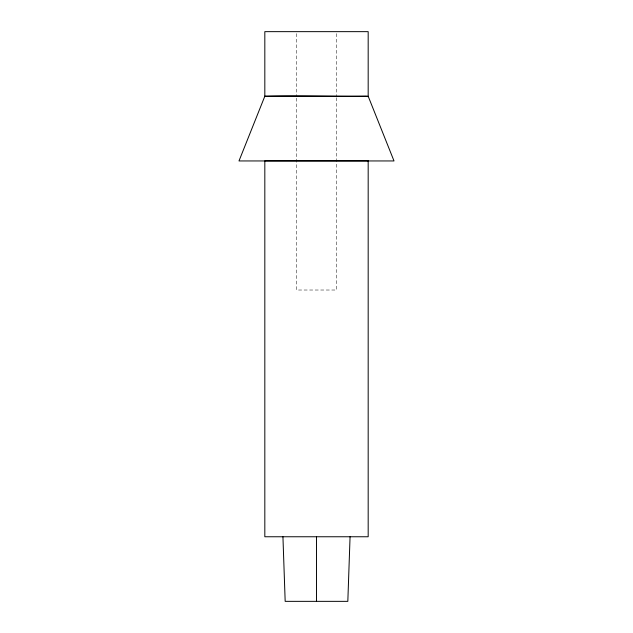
<?xml version="1.0" encoding="UTF-8"?>
<svg xmlns="http://www.w3.org/2000/svg" width="633" height="633" viewBox="0 0 633 633"><rect width="100%" height="100%" fill="white"/><g stroke="black" fill="none" stroke-linecap="round" stroke-linejoin="round"><path stroke-width="0.47" stroke-dasharray="3.17 2.37" d="M336.527 33.62L336.527 96.738M336.527 97.719L336.527 290.017L296.473 290.017L296.473 97.719M296.473 33.62L296.473 96.738"/><path stroke-width="0.95" d="M350.065 536.76L347.826 601.35L285.174 601.35L282.935 536.76M316.5 536.76L316.5 601.35M264.823 96.24L238.989 160.948L394.011 160.948L368.177 96.24L368.177 31.65L264.823 31.65L264.823 96.24L368.177 96.24L367.314 96.683L366.412 96.24C333.354 96.675 299.631 95.361 266.588 96.24L264.823 96.24M368.177 160.837L264.823 160.837L264.823 536.76L368.177 536.76L368.177 160.837"/></g></svg>
